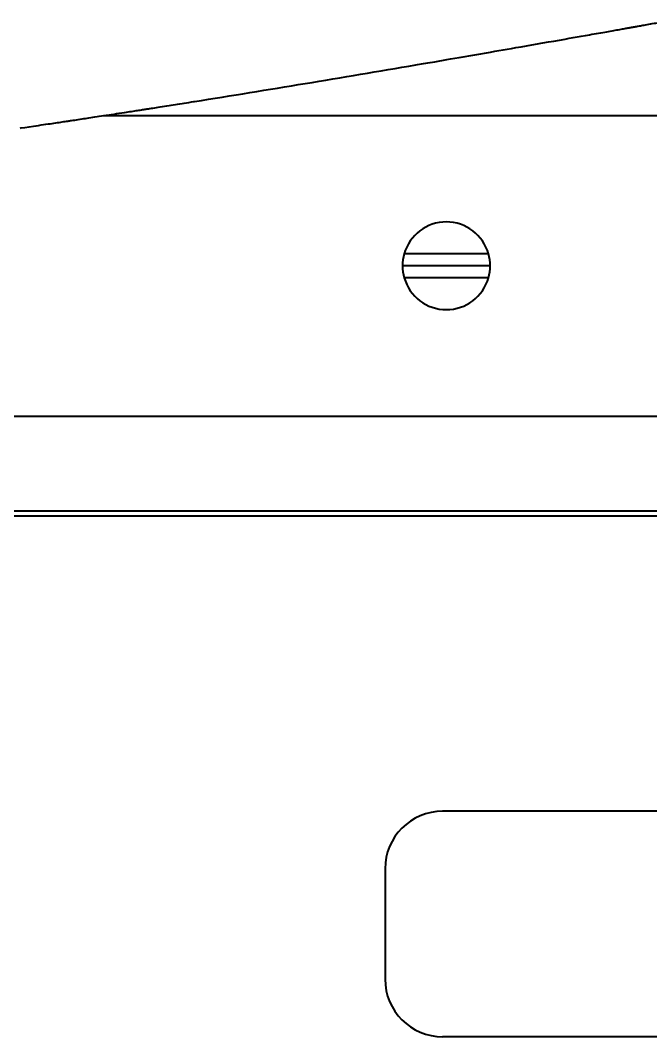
# Model space of a CAD drawing. Header units: millimetres. Extents: x 15 to 415, y 5 to 292.
# Drawn here: x 153.4 to 159.7, y 96.56 to 106.7 of the extents above; entities that cross this region are included whole.
import ezdxf

# ---------------------------------------------------------------- set-up
doc = ezdxf.new("R2010")
doc.units = ezdxf.units.MM
doc.layers.add('Geometries', color=7, linetype='Continuous')

msp = doc.modelspace()

# ---------------------------------------------------------------- linework, layer by layer
at = {"layer": 'Geometries', "linetype": 'Continuous', "lineweight": 40}
for p, q in [((154.2331, 105.7532), (154.2434, 105.7548)), ((154.2435, 105.7548), (159.9559, 105.7548)), ((158.0779, 104.3742), (157.2361, 104.3742)), ((158.0945, 104.2548), (157.2195, 104.2548)), ((158.0779, 104.1354), (157.2361, 104.1354)), ((148.0539, 102.7548), (165.157, 102.7548)), ((165.1605, 101.8048), (148.0539, 101.8048)), ((165.1605, 101.7548), (148.0539, 101.7548)), ((160.5494, 98.8106), (157.6201, 98.8106)), ((157.0451, 98.2356), (157.0451, 97.1356)), ((160.5494, 96.5606), (157.6201, 96.5606))]:
    msp.add_line(p, q, dxfattribs=at)
at = {"layer": 'Geometries', "linetype": 'Continuous', "lineweight": 40, "flags": 128}
for points in [[(158.6018, 106.4756), (158.6212, 106.479), (158.6761, 106.4886), (158.7317, 106.4984), (158.7879, 106.5082), (158.8449, 106.5182), (158.8844, 106.5252), (158.9243, 106.5322), (158.9644, 106.5392), (159.005, 106.5464), (159.0458, 106.5536), (159.0869, 106.5608), (159.1106, 106.565), (159.1336, 106.569), (159.156, 106.573), (159.1778, 106.5768), (159.1989, 106.5806), (159.2194, 106.5842), (159.2392, 106.5877), (159.2583, 106.5911), (159.2769, 106.5943), (159.2947, 106.5975), (159.3119, 106.6005), (159.3285, 106.6035), (159.3444, 106.6063), (159.3596, 106.609), (159.3741, 106.6115), (159.388, 106.614), (159.4019, 106.6165), (159.415, 106.6188), (159.4273, 106.621), (159.439, 106.623), (159.4499, 106.625), (159.46, 106.6268), (159.4681, 106.6282), (159.4757, 106.6295), (159.4827, 106.6308), (159.4891, 106.6319), (159.4951, 106.633), (159.4993, 106.6337), (159.5033, 106.6344), (159.5069, 106.6351), (159.5103, 106.6357), (159.514, 106.6363), (159.5194, 106.6373), (159.5253, 106.6383), (159.5319, 106.6395), (159.5391, 106.6408), (159.5469, 106.6422), (159.5554, 106.6437), (159.5645, 106.6453), (159.5742, 106.647), (159.5846, 106.6489), (159.5955, 106.6508), (159.6072, 106.6529), (159.6194, 106.655), (159.6323, 106.6573), (159.6458, 106.6597), (159.6614, 106.6625), (159.6778, 106.6654), (159.6949, 106.6685), (159.6977, 106.669)], [(159.6977, 106.669), (159.7128, 106.6717), (159.7316, 106.675), (159.7482, 106.678), (159.7655, 106.681), (159.7834, 106.6842), (159.8018, 106.6875), (159.8208, 106.6909), (159.8404, 106.6944), (159.8643, 106.6986), (159.8889, 106.703), (159.8985, 106.7047)], [(157.6976, 106.319), (157.7857, 106.3341), (157.9422, 106.3611), (158.0992, 106.3882), (158.1404, 106.3953), (158.1818, 106.4025), (158.2236, 106.4098), (158.266, 106.4171), (158.3087, 106.4246), (158.352, 106.4321), (158.4044, 106.4412), (158.4576, 106.4505), (158.5114, 106.4599), (158.566, 106.4694), (158.6018, 106.4756)], [(157.3518, 106.2598), (157.3675, 106.2625), (157.3883, 106.266), (157.4098, 106.2697), (157.4302, 106.2732), (157.4512, 106.2768), (157.4728, 106.2805), (157.4951, 106.2843), (157.5178, 106.2881), (157.5406, 106.2921), (157.663, 106.313), (157.6976, 106.319)], [(154.2434, 105.7548), (154.2636, 105.7579), (154.2893, 105.7618), (154.3134, 105.7655), (154.3382, 105.7693), (154.3636, 105.7732), (154.3896, 105.7772), (154.4163, 105.7813), (154.4436, 105.7855), (154.462, 105.7883), (154.4798, 105.7911), (154.497, 105.7937), (154.5137, 105.7963), (154.5297, 105.7988), (154.5449, 105.8011), (154.5594, 105.8034), (154.5734, 105.8056), (154.5868, 105.8076), (154.5999, 105.8097), (154.6123, 105.8116), (154.6242, 105.8134), (154.6354, 105.8152), (154.6459, 105.8168), (154.6559, 105.8184), (154.6652, 105.8198), (154.675, 105.8213), (154.684, 105.8227), (154.6922, 105.824), (154.7004, 105.8253), (154.7136, 105.8274), (154.7273, 105.8295), (154.7443, 105.8321), (154.7618, 105.8349), (154.78, 105.8377), (154.8003, 105.8409), (154.8213, 105.8442), (154.8431, 105.8476), (154.8656, 105.8512), (154.8889, 105.8548), (154.909, 105.858), (154.9295, 105.8612), (154.9506, 105.8645), (154.9723, 105.868), (154.9945, 105.8715), (155.0174, 105.8751), (155.0396, 105.8786), (155.0625, 105.8822), (155.0861, 105.886), (155.1104, 105.8898), (155.1354, 105.8938), (155.1424, 105.8949)], [(153.4023, 105.6298), (153.4061, 105.6303), (153.4491, 105.6365), (153.4915, 105.6427), (153.5333, 105.6488), (153.5592, 105.6526), (153.5849, 105.6563), (153.6102, 105.6601), (153.6347, 105.6637), (153.6585, 105.6672), (153.6794, 105.6702), (153.6996, 105.6732), (153.7192, 105.6761), (153.7381, 105.6789), (153.7563, 105.6816), (153.7736, 105.6842), (153.7902, 105.6866), (153.8062, 105.689), (153.8215, 105.6913), (153.8361, 105.6935), (153.8501, 105.6955), (153.8634, 105.6975), (153.876, 105.6994), (153.8855, 105.7008), (153.8947, 105.7022), (153.9043, 105.7036), (153.9142, 105.7051), (153.9298, 105.7074), (153.9463, 105.7099), (153.9636, 105.7125), (153.9817, 105.7152), (154.0007, 105.7181), (154.0204, 105.721), (154.0365, 105.7235), (154.0532, 105.726), (154.0703, 105.7286), (154.088, 105.7312), (154.1063, 105.734), (154.1252, 105.7369), (154.1464, 105.7401), (154.1684, 105.7434), (154.1911, 105.7469), (154.2146, 105.7504), (154.2331, 105.7532)]]:
    msp.add_lwpolyline(points, dxfattribs=at)
at = {"layer": 'Geometries', "linetype": 'Continuous', "lineweight": 40}
for centre, radius, start, end in [((122.9191, 307.8739), 204.5332, 279.064468, 279.691758), ((157.657, 104.2548), 0.4375, 15.82752, 164.17248), ((157.657, 104.2548), 0.4375, 164.17248, 180), ((157.657, 104.2548), 0.4375, 359.99099, 15.82752), ((157.657, 104.2548), 0.4375, 180, 195.84625), ((157.657, 104.2548), 0.4375, 344.15375, 359.99099), ((157.657, 104.2548), 0.4375, 195.84625, 344.15375), ((157.6201, 98.2356), 0.575, 90, 180), ((157.6201, 97.1356), 0.575, 180, 270)]:
    msp.add_arc(centre, radius, start, end, dxfattribs=at)

doc.saveas('drawing.dxf')
